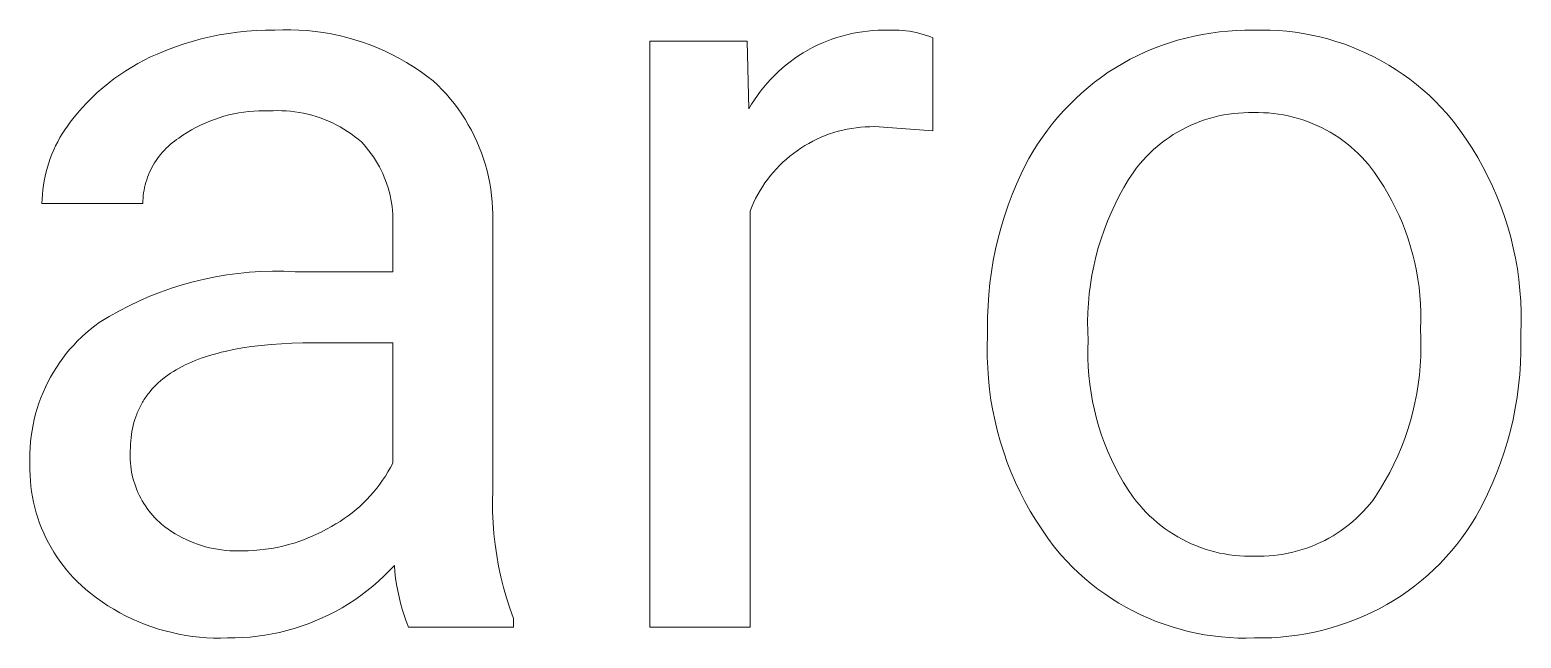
# Model space of a CAD drawing. Header units: millimetres. Extents: x -644 to 2279, y -276 to 1766.
# Drawn here: x 1684.7 to 1737.1, y 1.4 to 22.7 of the extents above; entities that cross this region are included whole.
import ezdxf

# ---------------------------------------------------------------- set-up
doc = ezdxf.new("R2010")
doc.units = ezdxf.units.MM
doc.header["$MEASUREMENT"] = 0
doc.layers.add('Domyślny', color=7, linetype='Continuous', true_color=0x000000)

msp = doc.modelspace()

# ---------------------------------------------------------------- linework, layer by layer
at = {"layer": 'Domyślny', "color": 18, "lineweight": 15, "true_color": 0x000000}
for p, q in [((1691.052, 22.483), (1691.372, 22.548)), ((1691.372, 22.548), (1691.694, 22.602)), ((1691.694, 22.602), (1692.017, 22.646)), ((1692.017, 22.646), (1692.342, 22.679)), ((1692.342, 22.679), (1692.667, 22.702)), ((1692.667, 22.702), (1692.994, 22.713)), ((1692.994, 22.713), (1693.32, 22.714)), ((1693.32, 22.714), (1693.604, 22.725)), ((1693.604, 22.725), (1693.889, 22.726)), ((1693.889, 22.726), (1694.174, 22.718)), ((1694.174, 22.718), (1694.458, 22.699)), ((1694.458, 22.699), (1694.741, 22.67)), ((1694.741, 22.67), (1695.023, 22.632)), ((1695.023, 22.632), (1695.303, 22.584)), ((1695.303, 22.584), (1695.582, 22.526)), ((1695.582, 22.526), (1695.858, 22.458)), ((1713.237, 22.509), (1713.416, 22.556)), ((1713.416, 22.556), (1713.596, 22.597)), ((1713.596, 22.597), (1713.777, 22.632)), ((1713.777, 22.632), (1713.96, 22.661)), ((1713.96, 22.661), (1714.143, 22.683)), ((1714.143, 22.683), (1714.327, 22.7)), ((1714.327, 22.7), (1714.511, 22.71)), ((1714.511, 22.71), (1714.696, 22.714)), ((1714.696, 22.714), (1714.88, 22.711)), ((1714.88, 22.711), (1715.003, 22.716)), ((1715.003, 22.716), (1715.125, 22.716)), ((1715.125, 22.716), (1715.248, 22.712)), ((1715.248, 22.712), (1715.37, 22.703)), ((1715.37, 22.703), (1715.492, 22.691)), ((1715.492, 22.691), (1715.613, 22.675)), ((1715.613, 22.675), (1715.734, 22.655)), ((1715.734, 22.655), (1715.854, 22.63)), ((1715.854, 22.63), (1715.973, 22.602)), ((1715.973, 22.602), (1716.091, 22.569)), ((1716.091, 22.569), (1716.208, 22.533)), ((1716.208, 22.533), (1716.324, 22.493)), ((1725.613, 22.507), (1725.907, 22.566)), ((1725.907, 22.566), (1726.202, 22.615)), ((1726.202, 22.615), (1726.499, 22.654)), ((1726.499, 22.654), (1726.797, 22.684)), ((1726.797, 22.684), (1727.095, 22.703)), ((1727.095, 22.703), (1727.395, 22.713)), ((1727.395, 22.713), (1727.694, 22.712)), ((1727.694, 22.712), (1727.987, 22.718)), ((1727.987, 22.718), (1728.281, 22.714)), ((1728.281, 22.714), (1728.574, 22.699)), ((1728.574, 22.699), (1728.866, 22.675)), ((1728.866, 22.675), (1729.157, 22.641)), ((1729.157, 22.641), (1729.447, 22.597)), ((1729.447, 22.597), (1729.736, 22.543)), ((1729.736, 22.543), (1730.022, 22.48)), ((1689.193, 21.877), (1689.494, 22.004)), ((1689.494, 22.004), (1689.799, 22.12)), ((1689.799, 22.12), (1690.108, 22.226)), ((1690.108, 22.226), (1690.42, 22.322)), ((1690.42, 22.322), (1690.735, 22.408)), ((1690.735, 22.408), (1691.052, 22.483)), ((1695.858, 22.458), (1696.132, 22.381)), ((1696.132, 22.381), (1696.404, 22.294)), ((1696.404, 22.294), (1696.671, 22.198)), ((1696.671, 22.198), (1696.936, 22.093)), ((1696.936, 22.093), (1697.196, 21.978)), ((1706.5, 1.766), (1706.5, 22.332)), ((1706.5, 22.332), (1709.917, 22.332)), ((1709.917, 22.332), (1709.975, 19.957)), ((1711.886, 21.921), (1712.046, 22.014)), ((1712.046, 22.014), (1712.208, 22.102)), ((1712.208, 22.102), (1712.374, 22.184)), ((1712.374, 22.184), (1712.542, 22.261)), ((1712.542, 22.261), (1712.712, 22.332)), ((1712.712, 22.332), (1712.885, 22.397)), ((1712.885, 22.397), (1713.06, 22.456)), ((1713.06, 22.456), (1713.237, 22.509)), ((1716.324, 22.493), (1716.438, 22.449)), ((1716.438, 22.449), (1716.438, 19.178)), ((1723.908, 21.952), (1724.184, 22.068)), ((1724.184, 22.068), (1724.464, 22.175)), ((1724.464, 22.175), (1724.747, 22.272)), ((1724.747, 22.272), (1725.033, 22.36)), ((1725.033, 22.36), (1725.322, 22.438)), ((1725.322, 22.438), (1725.613, 22.507)), ((1730.022, 22.48), (1730.306, 22.406)), ((1730.306, 22.406), (1730.587, 22.323)), ((1730.587, 22.323), (1730.866, 22.231)), ((1730.866, 22.231), (1731.141, 22.129)), ((1731.141, 22.129), (1731.412, 22.018)), ((1731.412, 22.018), (1731.68, 21.898)), ((1688.3, 21.42), (1688.517, 21.545)), ((1688.517, 21.545), (1688.739, 21.663)), ((1688.739, 21.663), (1688.964, 21.774)), ((1688.964, 21.774), (1689.193, 21.877)), ((1697.196, 21.978), (1697.453, 21.855)), ((1697.453, 21.855), (1697.705, 21.722)), ((1697.705, 21.722), (1697.952, 21.581)), ((1697.952, 21.581), (1698.194, 21.431)), ((1711.141, 21.378), (1711.283, 21.497)), ((1711.283, 21.497), (1711.428, 21.61)), ((1711.428, 21.61), (1711.577, 21.719)), ((1711.577, 21.719), (1711.73, 21.823)), ((1711.73, 21.823), (1711.886, 21.921)), ((1722.847, 21.398), (1723.105, 21.55)), ((1723.105, 21.55), (1723.368, 21.693)), ((1723.368, 21.693), (1723.636, 21.827)), ((1723.636, 21.827), (1723.908, 21.952)), ((1731.68, 21.898), (1731.943, 21.769)), ((1731.943, 21.769), (1732.202, 21.631)), ((1732.202, 21.631), (1732.456, 21.484)), ((1732.456, 21.484), (1732.705, 21.329)), ((1687.474, 20.849), (1687.674, 21.002)), ((1687.674, 21.002), (1687.878, 21.148)), ((1687.878, 21.148), (1688.087, 21.288)), ((1688.087, 21.288), (1688.3, 21.42)), ((1698.194, 21.431), (1698.431, 21.273)), ((1698.431, 21.273), (1698.662, 21.107)), ((1698.662, 21.107), (1698.887, 20.933)), ((1710.617, 20.858), (1710.742, 20.994)), ((1710.742, 20.994), (1710.87, 21.127)), ((1710.87, 21.127), (1711.004, 21.255)), ((1711.004, 21.255), (1711.141, 21.378)), ((1722.117, 20.889), (1722.355, 21.067)), ((1722.355, 21.067), (1722.598, 21.237)), ((1722.598, 21.237), (1722.847, 21.398)), ((1732.705, 21.329), (1732.948, 21.165)), ((1732.948, 21.165), (1733.186, 20.993)), ((1733.186, 20.993), (1733.418, 20.813)), ((1686.908, 20.353), (1687.091, 20.525)), ((1687.091, 20.525), (1687.28, 20.69)), ((1687.28, 20.69), (1687.474, 20.849)), ((1698.887, 20.933), (1699.047, 20.782)), ((1699.047, 20.782), (1699.201, 20.626)), ((1699.201, 20.626), (1699.35, 20.465)), ((1699.35, 20.465), (1699.494, 20.299)), ((1710.273, 20.424), (1710.383, 20.572)), ((1710.383, 20.572), (1710.498, 20.717)), ((1710.498, 20.717), (1710.617, 20.858)), ((1721.442, 20.309), (1721.661, 20.51)), ((1721.661, 20.51), (1721.886, 20.703)), ((1721.886, 20.703), (1722.117, 20.889)), ((1733.418, 20.813), (1733.643, 20.626)), ((1733.643, 20.626), (1733.862, 20.431)), ((1733.862, 20.431), (1734.075, 20.228)), ((1686.394, 19.804), (1686.559, 19.992)), ((1686.559, 19.992), (1686.731, 20.176)), ((1686.731, 20.176), (1686.908, 20.353)), ((1699.494, 20.299), (1699.631, 20.128)), ((1699.631, 20.128), (1699.763, 19.952)), ((1699.763, 19.952), (1699.889, 19.772)), ((1709.975, 19.957), (1710.069, 20.116)), ((1710.069, 20.116), (1710.169, 20.271)), ((1710.169, 20.271), (1710.273, 20.424)), ((1721.026, 19.886), (1721.23, 20.101)), ((1721.23, 20.101), (1721.442, 20.309)), ((1734.075, 20.228), (1734.28, 20.019)), ((1734.28, 20.019), (1734.478, 19.802)), ((1686.039, 19.352), (1686.134, 19.483)), ((1686.134, 19.483), (1686.234, 19.609)), ((1686.234, 19.609), (1686.394, 19.804)), ((1690.713, 19.38), (1690.554, 19.3)), ((1690.873, 19.454), (1690.713, 19.38)), ((1691.037, 19.523), (1690.873, 19.454)), ((1691.202, 19.586), (1691.037, 19.523)), ((1691.37, 19.643), (1691.202, 19.586)), ((1691.539, 19.694), (1691.37, 19.643)), ((1691.711, 19.739), (1691.539, 19.694)), ((1691.883, 19.778), (1691.711, 19.739)), ((1692.057, 19.811), (1691.883, 19.778)), ((1692.232, 19.838), (1692.057, 19.811)), ((1692.408, 19.859), (1692.232, 19.838)), ((1692.585, 19.874), (1692.408, 19.859)), ((1692.761, 19.883), (1692.585, 19.874)), ((1692.939, 19.886), (1692.761, 19.883)), ((1693.116, 19.882), (1692.939, 19.886)), ((1693.268, 19.89), (1693.116, 19.882)), ((1693.421, 19.892), (1693.268, 19.89)), ((1693.574, 19.89), (1693.421, 19.892)), ((1693.727, 19.882), (1693.574, 19.89)), ((1693.879, 19.869), (1693.727, 19.882)), ((1694.031, 19.851), (1693.879, 19.869)), ((1694.182, 19.827), (1694.031, 19.851)), ((1694.333, 19.799), (1694.182, 19.827)), ((1694.482, 19.765), (1694.333, 19.799)), ((1694.63, 19.727), (1694.482, 19.765)), ((1694.776, 19.683), (1694.63, 19.727)), ((1694.921, 19.634), (1694.776, 19.683)), ((1695.065, 19.581), (1694.921, 19.634)), ((1695.206, 19.522), (1695.065, 19.581)), ((1695.345, 19.459), (1695.206, 19.522)), ((1695.482, 19.391), (1695.345, 19.459)), ((1695.617, 19.319), (1695.482, 19.391)), ((1699.889, 19.772), (1700.008, 19.588)), ((1700.008, 19.588), (1700.121, 19.399)), ((1700.121, 19.399), (1700.228, 19.207)), ((1720.457, 19.202), (1720.639, 19.437)), ((1720.639, 19.437), (1720.828, 19.665)), ((1720.828, 19.665), (1721.026, 19.886)), ((1725.654, 19.446), (1725.494, 19.378)), ((1725.816, 19.51), (1725.654, 19.446)), ((1725.98, 19.567), (1725.816, 19.51)), ((1726.146, 19.619), (1725.98, 19.567)), ((1726.314, 19.665), (1726.146, 19.619)), ((1726.484, 19.706), (1726.314, 19.665)), ((1726.654, 19.74), (1726.484, 19.706)), ((1726.826, 19.769), (1726.654, 19.74)), ((1726.999, 19.791), (1726.826, 19.769)), ((1727.172, 19.808), (1726.999, 19.791)), ((1727.346, 19.818), (1727.172, 19.808)), ((1727.52, 19.823), (1727.346, 19.818)), ((1727.694, 19.822), (1727.52, 19.823)), ((1727.87, 19.824), (1727.694, 19.822)), ((1728.047, 19.82), (1727.87, 19.824)), ((1728.223, 19.809), (1728.047, 19.82)), ((1728.398, 19.793), (1728.223, 19.809)), ((1728.573, 19.771), (1728.398, 19.793)), ((1728.747, 19.742), (1728.573, 19.771)), ((1728.92, 19.707), (1728.747, 19.742)), ((1729.092, 19.667), (1728.92, 19.707)), ((1729.262, 19.62), (1729.092, 19.667)), ((1729.43, 19.568), (1729.262, 19.62)), ((1729.597, 19.509), (1729.43, 19.568)), ((1729.761, 19.445), (1729.597, 19.509)), ((1729.923, 19.376), (1729.761, 19.445)), ((1734.478, 19.802), (1734.717, 19.507)), ((1734.717, 19.507), (1734.947, 19.204)), ((1685.701, 18.802), (1685.779, 18.944)), ((1685.779, 18.944), (1685.861, 19.083)), ((1685.861, 19.083), (1685.948, 19.219)), ((1685.948, 19.219), (1686.039, 19.352)), ((1689.874, 18.875), (1689.798, 18.82)), ((1689.952, 18.928), (1689.874, 18.875)), ((1690.098, 19.029), (1689.952, 18.928)), ((1690.247, 19.125), (1690.098, 19.029)), ((1690.399, 19.215), (1690.247, 19.125)), ((1690.554, 19.3), (1690.399, 19.215)), ((1695.749, 19.242), (1695.617, 19.319)), ((1695.879, 19.16), (1695.749, 19.242)), ((1696.005, 19.075), (1695.879, 19.16)), ((1696.129, 18.984), (1696.005, 19.075)), ((1696.249, 18.89), (1696.129, 18.984)), ((1696.366, 18.792), (1696.249, 18.89)), ((1700.228, 19.207), (1700.328, 19.012)), ((1700.328, 19.012), (1700.421, 18.813)), ((1712.362, 18.89), (1712.218, 18.819)), ((1712.508, 18.956), (1712.362, 18.89)), ((1712.657, 19.017), (1712.508, 18.956)), ((1712.808, 19.072), (1712.657, 19.017)), ((1712.96, 19.122), (1712.808, 19.072)), ((1713.114, 19.167), (1712.96, 19.122)), ((1713.27, 19.207), (1713.114, 19.167)), ((1713.427, 19.241), (1713.27, 19.207)), ((1713.585, 19.269), (1713.427, 19.241)), ((1713.744, 19.293), (1713.585, 19.269)), ((1713.903, 19.31), (1713.744, 19.293)), ((1714.064, 19.322), (1713.903, 19.31)), ((1714.224, 19.329), (1714.064, 19.322)), ((1714.385, 19.33), (1714.224, 19.329)), ((1714.545, 19.325), (1714.385, 19.33)), ((1714.705, 19.315), (1714.545, 19.325)), ((1716.438, 19.178), (1714.705, 19.315)), ((1720.117, 18.716), (1720.283, 18.962)), ((1720.283, 18.962), (1720.457, 19.202)), ((1724.735, 18.953), (1724.592, 18.853)), ((1724.88, 19.049), (1724.735, 18.953)), ((1725.029, 19.139), (1724.88, 19.049)), ((1725.181, 19.224), (1725.029, 19.139)), ((1725.336, 19.303), (1725.181, 19.224)), ((1725.494, 19.378), (1725.336, 19.303)), ((1730.082, 19.3), (1729.923, 19.376)), ((1730.239, 19.219), (1730.082, 19.3)), ((1730.393, 19.133), (1730.239, 19.219)), ((1730.544, 19.041), (1730.393, 19.133)), ((1730.691, 18.945), (1730.544, 19.041)), ((1730.835, 18.843), (1730.691, 18.945)), ((1734.947, 19.204), (1735.166, 18.894)), ((1735.166, 18.894), (1735.374, 18.576)), ((1685.439, 18.212), (1685.497, 18.363)), ((1685.497, 18.363), (1685.56, 18.511)), ((1685.56, 18.511), (1685.628, 18.658)), ((1685.628, 18.658), (1685.701, 18.802)), ((1689.323, 18.366), (1689.264, 18.292)), ((1689.384, 18.437), (1689.323, 18.366)), ((1689.447, 18.507), (1689.384, 18.437)), ((1689.513, 18.574), (1689.447, 18.507)), ((1689.581, 18.639), (1689.513, 18.574)), ((1689.652, 18.702), (1689.581, 18.639)), ((1689.724, 18.762), (1689.652, 18.702)), ((1689.798, 18.82), (1689.724, 18.762)), ((1696.458, 18.693), (1696.366, 18.792)), ((1696.546, 18.592), (1696.458, 18.693)), ((1696.63, 18.487), (1696.546, 18.592)), ((1696.711, 18.38), (1696.63, 18.487)), ((1696.788, 18.269), (1696.711, 18.38)), ((1700.421, 18.813), (1700.507, 18.611)), ((1700.507, 18.611), (1700.586, 18.406)), ((1700.586, 18.406), (1700.659, 18.199)), ((1711.539, 18.393), (1711.412, 18.293)), ((1711.668, 18.487), (1711.539, 18.393)), ((1711.801, 18.577), (1711.668, 18.487)), ((1711.937, 18.663), (1711.801, 18.577)), ((1712.076, 18.744), (1711.937, 18.663)), ((1712.218, 18.819), (1712.076, 18.744)), ((1719.81, 18.208), (1719.959, 18.464)), ((1719.959, 18.464), (1720.117, 18.716)), ((1724.06, 18.405), (1723.937, 18.282)), ((1724.187, 18.524), (1724.06, 18.405)), ((1724.318, 18.638), (1724.187, 18.524)), ((1724.453, 18.748), (1724.318, 18.638)), ((1724.592, 18.853), (1724.453, 18.748)), ((1730.975, 18.736), (1730.835, 18.843)), ((1731.112, 18.624), (1730.975, 18.736)), ((1731.244, 18.508), (1731.112, 18.624)), ((1731.373, 18.387), (1731.244, 18.508)), ((1731.497, 18.262), (1731.373, 18.387)), ((1735.374, 18.576), (1735.571, 18.251)), ((1685.296, 17.749), (1685.338, 17.905)), ((1685.338, 17.905), (1685.386, 18.059)), ((1685.386, 18.059), (1685.439, 18.212)), ((1688.967, 17.813), (1688.928, 17.727)), ((1689.01, 17.897), (1688.967, 17.813)), ((1689.055, 17.979), (1689.01, 17.897)), ((1689.104, 18.06), (1689.055, 17.979)), ((1689.154, 18.139), (1689.104, 18.06)), ((1689.208, 18.217), (1689.154, 18.139)), ((1689.264, 18.292), (1689.208, 18.217)), ((1696.861, 18.157), (1696.788, 18.269)), ((1696.931, 18.042), (1696.861, 18.157)), ((1696.996, 17.925), (1696.931, 18.042)), ((1697.058, 17.805), (1696.996, 17.925)), ((1700.659, 18.199), (1700.724, 17.989)), ((1700.724, 17.989), (1700.782, 17.777)), ((1710.944, 17.855), (1710.836, 17.735)), ((1711.055, 17.971), (1710.944, 17.855)), ((1711.17, 18.082), (1711.055, 17.971)), ((1711.29, 18.19), (1711.17, 18.082)), ((1711.412, 18.293), (1711.29, 18.19)), ((1719.538, 17.68), (1719.669, 17.946)), ((1719.669, 17.946), (1719.81, 18.208)), ((1723.594, 17.888), (1723.489, 17.749)), ((1723.704, 18.023), (1723.594, 17.888)), ((1723.818, 18.154), (1723.704, 18.023)), ((1723.937, 18.282), (1723.818, 18.154)), ((1731.616, 18.132), (1731.497, 18.262)), ((1731.731, 17.998), (1731.616, 18.132)), ((1731.842, 17.861), (1731.731, 17.998)), ((1731.947, 17.719), (1731.842, 17.861)), ((1735.571, 18.251), (1735.757, 17.92)), ((1735.757, 17.92), (1735.932, 17.583)), ((1685.199, 17.275), (1685.226, 17.434)), ((1685.226, 17.434), (1685.258, 17.592)), ((1685.258, 17.592), (1685.296, 17.749)), ((1688.798, 17.374), (1688.773, 17.283)), ((1688.826, 17.464), (1688.798, 17.374)), ((1688.857, 17.553), (1688.826, 17.464)), ((1688.891, 17.641), (1688.857, 17.553)), ((1688.928, 17.727), (1688.891, 17.641)), ((1697.116, 17.684), (1697.058, 17.805)), ((1697.169, 17.56), (1697.116, 17.684)), ((1697.218, 17.435), (1697.169, 17.56)), ((1697.263, 17.309), (1697.218, 17.435)), ((1697.304, 17.18), (1697.263, 17.309)), ((1700.782, 17.777), (1700.832, 17.564)), ((1700.832, 17.564), (1700.876, 17.349)), ((1700.876, 17.349), (1700.912, 17.132)), ((1710.54, 17.356), (1710.451, 17.222)), ((1710.635, 17.486), (1710.54, 17.356)), ((1710.733, 17.612), (1710.635, 17.486)), ((1710.836, 17.735), (1710.733, 17.612)), ((1719.218, 16.945), (1719.372, 17.315)), ((1719.372, 17.315), (1719.538, 17.68)), ((1723.311, 17.472), (1723.142, 17.19)), ((1723.489, 17.749), (1723.311, 17.472)), ((1732.112, 17.48), (1731.947, 17.719)), ((1732.269, 17.235), (1732.112, 17.48)), ((1735.932, 17.583), (1736.095, 17.24)), ((1685.144, 16.631), (1685.15, 16.793)), ((1685.15, 16.793), (1685.161, 16.954)), ((1685.161, 16.954), (1685.177, 17.114)), ((1685.177, 17.114), (1685.199, 17.275)), ((1688.696, 16.819), (1688.69, 16.725)), ((1688.705, 16.913), (1688.696, 16.819)), ((1688.717, 17.006), (1688.705, 16.913)), ((1688.733, 17.099), (1688.717, 17.006)), ((1688.752, 17.191), (1688.733, 17.099)), ((1688.773, 17.283), (1688.752, 17.191)), ((1697.34, 17.051), (1697.304, 17.18)), ((1697.372, 16.92), (1697.34, 17.051)), ((1697.4, 16.789), (1697.372, 16.92)), ((1697.423, 16.656), (1697.4, 16.789)), ((1700.912, 17.132), (1700.94, 16.914)), ((1700.94, 16.914), (1700.961, 16.696)), ((1710.21, 16.805), (1710.14, 16.661)), ((1710.285, 16.947), (1710.21, 16.805)), ((1710.366, 17.086), (1710.285, 16.947)), ((1710.451, 17.222), (1710.366, 17.086)), ((1719.076, 16.57), (1719.218, 16.945)), ((1722.983, 16.902), (1722.834, 16.609)), ((1723.142, 17.19), (1722.983, 16.902)), ((1732.418, 16.985), (1732.269, 17.235)), ((1732.559, 16.73), (1732.418, 16.985)), ((1736.095, 17.24), (1736.247, 16.891)), ((1736.247, 16.891), (1736.386, 16.538)), ((1688.687, 16.631), (1685.144, 16.631)), ((1688.69, 16.725), (1688.687, 16.631)), ((1697.441, 16.523), (1697.423, 16.656)), ((1697.455, 16.39), (1697.441, 16.523)), ((1697.465, 16.256), (1697.455, 16.39)), ((1697.47, 16.121), (1697.465, 16.256)), ((1700.961, 16.696), (1700.975, 16.477)), ((1700.975, 16.477), (1700.981, 16.257)), ((1700.981, 16.257), (1700.98, 16.037)), ((1710.074, 16.514), (1710.014, 16.365)), ((1710.014, 16.365), (1710.014, 1.766)), ((1710.14, 16.661), (1710.074, 16.514)), ((1718.947, 16.19), (1719.076, 16.57)), ((1722.695, 16.311), (1722.567, 16.008)), ((1722.834, 16.609), (1722.695, 16.311)), ((1732.69, 16.47), (1732.559, 16.73)), ((1732.813, 16.207), (1732.69, 16.47)), ((1736.386, 16.538), (1736.514, 16.18)), ((1697.466, 15.853), (1697.47, 15.987)), ((1697.466, 14.237), (1697.466, 15.853)), ((1697.47, 15.987), (1697.47, 16.121)), ((1700.98, 16.037), (1700.98, 6.577)), ((1718.726, 15.419), (1718.83, 15.806)), ((1718.83, 15.806), (1718.947, 16.19)), ((1722.567, 16.008), (1722.449, 15.701)), ((1732.928, 15.939), (1732.813, 16.207)), ((1733.033, 15.668), (1732.928, 15.939)), ((1736.514, 16.18), (1736.629, 15.818)), ((1736.629, 15.818), (1736.732, 15.452)), ((1718.634, 15.028), (1718.726, 15.419)), ((1722.342, 15.39), (1722.245, 15.075)), ((1722.449, 15.701), (1722.342, 15.39)), ((1733.129, 15.393), (1733.033, 15.668)), ((1733.216, 15.115), (1733.129, 15.393)), ((1736.732, 15.452), (1736.822, 15.083)), ((1718.556, 14.635), (1718.634, 15.028)), ((1722.16, 14.758), (1722.085, 14.437)), ((1722.245, 15.075), (1722.16, 14.758)), ((1733.294, 14.835), (1733.216, 15.115)), ((1733.362, 14.552), (1733.294, 14.835)), ((1736.822, 15.083), (1736.9, 14.711)), ((1736.9, 14.711), (1736.965, 14.337)), ((1691.639, 14.126), (1692.037, 14.179)), ((1692.037, 14.179), (1692.436, 14.218)), ((1692.436, 14.218), (1692.837, 14.244)), ((1692.837, 14.244), (1693.238, 14.255)), ((1693.238, 14.255), (1693.639, 14.253)), ((1693.639, 14.253), (1694.04, 14.237)), ((1694.04, 14.237), (1697.466, 14.237)), ((1718.438, 13.841), (1718.491, 14.239)), ((1718.491, 14.239), (1718.556, 14.635)), ((1722.085, 14.437), (1722.022, 14.115)), ((1733.421, 14.267), (1733.362, 14.552)), ((1733.47, 13.98), (1733.421, 14.267)), ((1736.965, 14.337), (1737.018, 13.961)), ((1689.312, 13.524), (1689.691, 13.658)), ((1689.691, 13.658), (1690.073, 13.778)), ((1690.073, 13.778), (1690.46, 13.885)), ((1690.46, 13.885), (1690.85, 13.979)), ((1690.85, 13.979), (1691.243, 14.059)), ((1691.243, 14.059), (1691.639, 14.126)), ((1718.399, 13.442), (1718.438, 13.841)), ((1721.969, 13.79), (1721.928, 13.463)), ((1722.022, 14.115), (1721.969, 13.79)), ((1733.51, 13.692), (1733.47, 13.98)), ((1733.54, 13.403), (1733.51, 13.692)), ((1737.018, 13.961), (1737.057, 13.583)), ((1688.208, 13.046), (1688.57, 13.218)), ((1688.57, 13.218), (1688.939, 13.377)), ((1688.939, 13.377), (1689.312, 13.524)), ((1718.373, 13.042), (1718.399, 13.442)), ((1721.899, 13.136), (1721.88, 12.807)), ((1721.928, 13.463), (1721.899, 13.136)), ((1733.56, 13.112), (1733.54, 13.403)), ((1733.571, 12.822), (1733.56, 13.112)), ((1737.057, 13.583), (1737.084, 13.204)), ((1737.084, 13.204), (1737.098, 12.824)), ((1687.159, 12.456), (1687.502, 12.664)), ((1687.502, 12.664), (1687.852, 12.861)), ((1687.852, 12.861), (1688.208, 13.046)), ((1718.36, 12.641), (1718.373, 13.042)), ((1718.36, 12.24), (1718.36, 12.641)), ((1721.88, 12.807), (1721.873, 12.479)), ((1733.572, 12.531), (1733.571, 12.822)), ((1737.098, 12.824), (1737.098, 12.444)), ((1686.543, 11.95), (1686.691, 12.084)), ((1686.691, 12.084), (1686.842, 12.214)), ((1686.842, 12.214), (1686.999, 12.337)), ((1686.999, 12.337), (1687.159, 12.456)), ((1718.36, 11.996), (1718.36, 12.24)), ((1721.873, 12.479), (1721.877, 12.15)), ((1721.877, 12.15), (1721.893, 11.821)), ((1733.563, 12.24), (1733.572, 12.531)), ((1733.577, 11.914), (1733.563, 12.24)), ((1737.098, 12.444), (1737.086, 12.064)), ((1737.086, 12.064), (1737.086, 11.821)), ((1686.13, 11.518), (1686.263, 11.667)), ((1686.263, 11.667), (1686.4, 11.811)), ((1686.4, 11.811), (1686.543, 11.95)), ((1692.188, 11.564), (1691.879, 11.508)), ((1692.511, 11.612), (1692.188, 11.564)), ((1692.846, 11.653), (1692.511, 11.612)), ((1693.193, 11.686), (1692.846, 11.653)), ((1693.554, 11.712), (1693.193, 11.686)), ((1693.927, 11.73), (1693.554, 11.712)), ((1694.313, 11.742), (1693.927, 11.73)), ((1694.712, 11.745), (1694.313, 11.742)), ((1697.466, 11.745), (1694.712, 11.745)), ((1697.466, 7.521), (1697.466, 11.745)), ((1718.348, 11.619), (1718.36, 11.996)), ((1718.348, 11.241), (1718.348, 11.619)), ((1721.893, 11.821), (1721.883, 11.515)), ((1733.571, 11.261), (1733.579, 11.587)), ((1733.579, 11.587), (1733.577, 11.914)), ((1737.086, 11.821), (1737.086, 11.424)), ((1685.652, 10.881), (1685.763, 11.046)), ((1685.763, 11.046), (1685.88, 11.208)), ((1685.88, 11.208), (1686.002, 11.365)), ((1686.002, 11.365), (1686.13, 11.518)), ((1690.289, 11.019), (1690.177, 10.967)), ((1690.404, 11.07), (1690.289, 11.019)), ((1690.522, 11.119), (1690.404, 11.07)), ((1690.643, 11.167), (1690.522, 11.119)), ((1690.768, 11.212), (1690.643, 11.167)), ((1690.896, 11.255), (1690.768, 11.212)), ((1691.027, 11.297), (1690.896, 11.255)), ((1691.161, 11.337), (1691.027, 11.297)), ((1691.298, 11.375), (1691.161, 11.337)), ((1691.438, 11.411), (1691.298, 11.375)), ((1691.582, 11.445), (1691.438, 11.411)), ((1691.879, 11.508), (1691.582, 11.445)), ((1718.361, 10.864), (1718.348, 11.241)), ((1721.883, 11.515), (1721.884, 11.209)), ((1721.884, 11.209), (1721.895, 10.903)), ((1733.552, 10.935), (1733.571, 11.261)), ((1737.073, 11.026), (1737.047, 10.63)), ((1737.086, 11.424), (1737.073, 11.026)), ((1685.353, 10.363), (1685.447, 10.539)), ((1685.447, 10.539), (1685.547, 10.711)), ((1685.547, 10.711), (1685.652, 10.881)), ((1689.395, 10.478), (1689.312, 10.409)), ((1689.482, 10.546), (1689.395, 10.478)), ((1689.572, 10.612), (1689.482, 10.546)), ((1689.665, 10.675), (1689.572, 10.612)), ((1689.761, 10.737), (1689.665, 10.675)), ((1689.86, 10.797), (1689.761, 10.737)), ((1689.962, 10.856), (1689.86, 10.797)), ((1690.068, 10.912), (1689.962, 10.856)), ((1690.177, 10.967), (1690.068, 10.912)), ((1718.387, 10.487), (1718.361, 10.864)), ((1718.426, 10.111), (1718.387, 10.487)), ((1721.895, 10.903), (1721.917, 10.598)), ((1721.917, 10.598), (1721.949, 10.294)), ((1733.481, 10.286), (1733.522, 10.61)), ((1733.522, 10.61), (1733.552, 10.935)), ((1737.047, 10.63), (1737.008, 10.234)), ((1685.11, 9.817), (1685.185, 10.001)), ((1685.185, 10.001), (1685.266, 10.183)), ((1685.266, 10.183), (1685.353, 10.363)), ((1688.878, 9.954), (1688.847, 9.913)), ((1688.909, 9.995), (1688.878, 9.954)), ((1688.942, 10.035), (1688.909, 9.995)), ((1689.01, 10.113), (1688.942, 10.035)), ((1689.081, 10.19), (1689.01, 10.113)), ((1689.155, 10.265), (1689.081, 10.19)), ((1689.232, 10.338), (1689.155, 10.265)), ((1689.312, 10.409), (1689.232, 10.338)), ((1718.478, 9.737), (1718.426, 10.111)), ((1721.949, 10.294), (1721.992, 9.99)), ((1721.992, 9.99), (1722.046, 9.689)), ((1733.365, 9.644), (1733.428, 9.964)), ((1733.428, 9.964), (1733.481, 10.286)), ((1737.008, 10.234), (1736.956, 9.84)), ((1684.923, 9.249), (1684.979, 9.44)), ((1684.979, 9.44), (1685.041, 9.63)), ((1685.041, 9.63), (1685.11, 9.817)), ((1688.557, 9.433), (1688.535, 9.387)), ((1688.579, 9.479), (1688.557, 9.433)), ((1688.602, 9.525), (1688.579, 9.479)), ((1688.626, 9.57), (1688.602, 9.525)), ((1688.651, 9.614), (1688.626, 9.57)), ((1688.677, 9.658), (1688.651, 9.614)), ((1688.703, 9.702), (1688.677, 9.658)), ((1688.73, 9.745), (1688.703, 9.702)), ((1688.758, 9.788), (1688.73, 9.745)), ((1688.787, 9.83), (1688.758, 9.788)), ((1688.816, 9.872), (1688.787, 9.83)), ((1688.847, 9.913), (1688.816, 9.872)), ((1718.542, 9.365), (1718.478, 9.737)), ((1722.046, 9.689), (1722.109, 9.39)), ((1733.292, 9.326), (1733.365, 9.644)), ((1736.891, 9.448), (1736.813, 9.058)), ((1736.956, 9.84), (1736.891, 9.448)), ((1684.832, 8.861), (1684.875, 9.055)), ((1684.875, 9.055), (1684.923, 9.249)), ((1688.376, 8.948), (1688.35, 8.846)), ((1688.406, 9.049), (1688.376, 8.948)), ((1688.439, 9.148), (1688.406, 9.049)), ((1688.475, 9.245), (1688.439, 9.148)), ((1688.494, 9.292), (1688.475, 9.245)), ((1688.514, 9.34), (1688.494, 9.292)), ((1688.535, 9.387), (1688.514, 9.34)), ((1718.619, 8.995), (1718.542, 9.365)), ((1718.708, 8.628), (1718.619, 8.995)), ((1722.109, 9.39), (1722.184, 9.093)), ((1722.184, 9.093), (1722.268, 8.799)), ((1733.112, 8.698), (1733.207, 9.011)), ((1733.207, 9.011), (1733.292, 9.326)), ((1736.813, 9.058), (1736.723, 8.671)), ((1684.746, 8.269), (1684.768, 8.467)), ((1684.768, 8.467), (1684.797, 8.664)), ((1684.797, 8.664), (1684.832, 8.861)), ((1688.274, 8.417), (1688.263, 8.305)), ((1688.288, 8.527), (1688.274, 8.417)), ((1688.306, 8.635), (1688.288, 8.527)), ((1688.326, 8.741), (1688.306, 8.635)), ((1688.35, 8.846), (1688.326, 8.741)), ((1718.809, 8.264), (1718.708, 8.628)), ((1722.268, 8.799), (1722.363, 8.507)), ((1722.363, 8.507), (1722.468, 8.22)), ((1732.891, 8.084), (1733.007, 8.39)), ((1733.007, 8.39), (1733.112, 8.698)), ((1736.723, 8.671), (1736.62, 8.287)), ((1684.721, 7.672), (1684.722, 7.871)), ((1684.722, 7.871), (1684.73, 8.07)), ((1684.73, 8.07), (1684.746, 8.269)), ((1688.249, 7.959), (1688.245, 7.852)), ((1688.251, 8.076), (1688.249, 7.959)), ((1688.255, 8.192), (1688.251, 8.076)), ((1688.263, 8.305), (1688.255, 8.192)), ((1718.923, 7.904), (1718.809, 8.264)), ((1719.049, 7.548), (1718.923, 7.904)), ((1722.468, 8.22), (1722.582, 7.936)), ((1722.582, 7.936), (1722.707, 7.656)), ((1732.765, 7.783), (1732.891, 8.084)), ((1736.504, 7.906), (1736.376, 7.53)), ((1736.62, 8.287), (1736.504, 7.906)), ((1684.726, 7.472), (1684.721, 7.672)), ((1684.724, 7.282), (1684.726, 7.472)), ((1688.245, 7.852), (1688.244, 7.744)), ((1688.244, 7.744), (1688.248, 7.637)), ((1688.248, 7.637), (1688.254, 7.529)), ((1688.254, 7.529), (1688.265, 7.422)), ((1688.265, 7.422), (1688.279, 7.315)), ((1697.299, 7.215), (1697.385, 7.367)), ((1697.385, 7.367), (1697.466, 7.521)), ((1719.187, 7.196), (1719.049, 7.548)), ((1722.707, 7.656), (1722.841, 7.381)), ((1722.841, 7.381), (1722.984, 7.111)), ((1732.482, 7.195), (1732.629, 7.487)), ((1732.629, 7.487), (1732.765, 7.783)), ((1736.376, 7.53), (1736.235, 7.158)), ((1684.73, 7.092), (1684.724, 7.282)), ((1684.741, 6.902), (1684.73, 7.092)), ((1684.759, 6.713), (1684.741, 6.902)), ((1688.279, 7.315), (1688.297, 7.209)), ((1688.297, 7.209), (1688.318, 7.104)), ((1688.318, 7.104), (1688.343, 6.999)), ((1688.343, 6.999), (1688.371, 6.895)), ((1688.371, 6.895), (1688.403, 6.793)), ((1697.01, 6.779), (1697.111, 6.921)), ((1697.111, 6.921), (1697.208, 7.067)), ((1697.208, 7.067), (1697.299, 7.215)), ((1719.337, 6.849), (1719.187, 7.196)), ((1719.499, 6.508), (1719.337, 6.849)), ((1722.984, 7.111), (1723.137, 6.845)), ((1723.137, 6.845), (1723.299, 6.586)), ((1732.161, 6.627), (1732.327, 6.908)), ((1732.327, 6.908), (1732.482, 7.195)), ((1736.235, 7.158), (1736.083, 6.791)), ((1684.784, 6.525), (1684.759, 6.713)), ((1684.815, 6.337), (1684.784, 6.525)), ((1684.852, 6.151), (1684.815, 6.337)), ((1688.403, 6.793), (1688.438, 6.691)), ((1688.438, 6.691), (1688.477, 6.591)), ((1688.477, 6.591), (1688.519, 6.492)), ((1688.519, 6.492), (1688.565, 6.394)), ((1688.565, 6.394), (1688.614, 6.298)), ((1688.614, 6.298), (1688.666, 6.204)), ((1696.56, 6.247), (1696.679, 6.375)), ((1696.679, 6.375), (1696.794, 6.506)), ((1696.794, 6.506), (1696.905, 6.641)), ((1696.905, 6.641), (1697.01, 6.779)), ((1700.98, 6.577), (1700.971, 6.194)), ((1719.672, 6.172), (1719.499, 6.508)), ((1723.299, 6.586), (1723.47, 6.332)), ((1723.47, 6.332), (1723.577, 6.192)), ((1731.884, 6.215), (1731.986, 6.351)), ((1731.986, 6.351), (1732.161, 6.627)), ((1735.918, 6.429), (1735.79, 6.163)), ((1736.083, 6.791), (1735.918, 6.429)), ((1684.896, 5.965), (1684.852, 6.151)), ((1684.946, 5.782), (1684.896, 5.965)), ((1685.002, 5.6), (1684.946, 5.782)), ((1688.666, 6.204), (1688.721, 6.112)), ((1688.721, 6.112), (1688.779, 6.022)), ((1688.779, 6.022), (1688.841, 5.933)), ((1688.841, 5.933), (1688.905, 5.847)), ((1688.905, 5.847), (1688.972, 5.763)), ((1688.972, 5.763), (1689.042, 5.681)), ((1695.904, 5.675), (1696.043, 5.781)), ((1696.043, 5.781), (1696.178, 5.891)), ((1696.178, 5.891), (1696.309, 6.005)), ((1696.309, 6.005), (1696.437, 6.124)), ((1696.437, 6.124), (1696.56, 6.247)), ((1700.971, 6.194), (1700.974, 5.811)), ((1700.974, 5.811), (1700.991, 5.429)), ((1719.856, 5.842), (1719.672, 6.172)), ((1720.052, 5.519), (1719.856, 5.842)), ((1723.577, 6.192), (1723.688, 6.056)), ((1723.688, 6.056), (1723.805, 5.923)), ((1723.805, 5.923), (1723.925, 5.795)), ((1723.925, 5.795), (1724.05, 5.671)), ((1731.433, 5.706), (1731.553, 5.827)), ((1731.553, 5.827), (1731.668, 5.953)), ((1731.668, 5.953), (1731.778, 6.082)), ((1731.778, 6.082), (1731.884, 6.215)), ((1735.652, 5.901), (1735.506, 5.644)), ((1735.79, 6.163), (1735.652, 5.901)), ((1685.064, 5.421), (1685.002, 5.6)), ((1685.133, 5.243), (1685.064, 5.421)), ((1685.207, 5.068), (1685.133, 5.243)), ((1689.042, 5.681), (1689.115, 5.602)), ((1689.115, 5.602), (1689.191, 5.525)), ((1689.191, 5.525), (1689.269, 5.451)), ((1689.269, 5.451), (1689.349, 5.38)), ((1689.349, 5.38), (1689.463, 5.29)), ((1689.463, 5.29), (1689.581, 5.205)), ((1695.137, 5.2), (1695.315, 5.302)), ((1695.315, 5.302), (1695.467, 5.388)), ((1695.467, 5.388), (1695.616, 5.479)), ((1695.616, 5.479), (1695.761, 5.575)), ((1695.761, 5.575), (1695.904, 5.675)), ((1700.991, 5.429), (1701.02, 5.047)), ((1720.258, 5.203), (1720.052, 5.519)), ((1724.05, 5.671), (1724.18, 5.552)), ((1724.18, 5.552), (1724.313, 5.437)), ((1724.313, 5.437), (1724.45, 5.327)), ((1724.45, 5.327), (1724.591, 5.221)), ((1730.78, 5.162), (1730.918, 5.262)), ((1730.918, 5.262), (1731.052, 5.366)), ((1731.052, 5.366), (1731.183, 5.475)), ((1731.183, 5.475), (1731.31, 5.588)), ((1731.31, 5.588), (1731.433, 5.706)), ((1735.351, 5.392), (1735.187, 5.146)), ((1735.506, 5.644), (1735.351, 5.392)), ((1685.287, 4.896), (1685.207, 5.068)), ((1685.374, 4.726), (1685.287, 4.896)), ((1685.466, 4.56), (1685.374, 4.726)), ((1689.581, 5.205), (1689.701, 5.124)), ((1689.701, 5.124), (1689.824, 5.047)), ((1689.824, 5.047), (1689.95, 4.974)), ((1689.95, 4.974), (1690.078, 4.905)), ((1690.078, 4.905), (1690.208, 4.841)), ((1690.208, 4.841), (1690.34, 4.782)), ((1690.34, 4.782), (1690.475, 4.727)), ((1690.475, 4.727), (1690.611, 4.677)), ((1693.806, 4.662), (1694.003, 4.72)), ((1694.003, 4.72), (1694.199, 4.784)), ((1694.199, 4.784), (1694.392, 4.854)), ((1694.392, 4.854), (1694.582, 4.931)), ((1694.582, 4.931), (1694.77, 5.015)), ((1694.77, 5.015), (1694.955, 5.104)), ((1694.955, 5.104), (1695.137, 5.2)), ((1701.02, 5.047), (1701.062, 4.666)), ((1720.475, 4.893), (1720.258, 5.203)), ((1720.702, 4.591), (1720.475, 4.893)), ((1724.591, 5.221), (1724.736, 5.12)), ((1724.736, 5.12), (1724.884, 5.025)), ((1724.884, 5.025), (1725.035, 4.935)), ((1725.035, 4.935), (1725.189, 4.85)), ((1725.189, 4.85), (1725.346, 4.77)), ((1725.346, 4.77), (1725.506, 4.696)), ((1729.889, 4.666), (1730.044, 4.736)), ((1730.044, 4.736), (1730.197, 4.812)), ((1730.197, 4.812), (1730.347, 4.892)), ((1730.347, 4.892), (1730.494, 4.977)), ((1730.494, 4.977), (1730.639, 5.067)), ((1730.639, 5.067), (1730.78, 5.162)), ((1735.015, 4.905), (1734.835, 4.67)), ((1735.187, 5.146), (1735.015, 4.905)), ((1685.563, 4.397), (1685.466, 4.56)), ((1685.666, 4.237), (1685.563, 4.397)), ((1685.774, 4.081), (1685.666, 4.237)), ((1690.611, 4.677), (1690.749, 4.631)), ((1690.749, 4.631), (1690.888, 4.591)), ((1690.888, 4.591), (1691.029, 4.555)), ((1691.029, 4.555), (1691.171, 4.524)), ((1691.171, 4.524), (1691.313, 4.498)), ((1691.313, 4.498), (1691.457, 4.477)), ((1691.457, 4.477), (1691.601, 4.46)), ((1691.601, 4.46), (1691.746, 4.449)), ((1691.746, 4.449), (1691.891, 4.443)), ((1691.891, 4.443), (1692.036, 4.442)), ((1692.036, 4.442), (1692.181, 4.446)), ((1692.181, 4.446), (1692.387, 4.449)), ((1692.387, 4.449), (1692.592, 4.459)), ((1692.592, 4.459), (1692.797, 4.476)), ((1692.797, 4.476), (1693.001, 4.499)), ((1693.001, 4.499), (1693.204, 4.53)), ((1693.204, 4.53), (1693.406, 4.567)), ((1693.406, 4.567), (1693.607, 4.611)), ((1693.607, 4.611), (1693.806, 4.662)), ((1701.062, 4.666), (1701.117, 4.287)), ((1701.117, 4.287), (1701.185, 3.91)), ((1720.939, 4.298), (1720.702, 4.591)), ((1721.138, 4.081), (1720.939, 4.298)), ((1725.506, 4.696), (1725.668, 4.627)), ((1725.668, 4.627), (1725.832, 4.564)), ((1725.832, 4.564), (1725.998, 4.506)), ((1725.998, 4.506), (1726.167, 4.455)), ((1726.167, 4.455), (1726.337, 4.409)), ((1726.337, 4.409), (1726.508, 4.369)), ((1726.508, 4.369), (1726.681, 4.335)), ((1726.681, 4.335), (1726.855, 4.307)), ((1726.855, 4.307), (1727.03, 4.286)), ((1727.03, 4.286), (1727.205, 4.27)), ((1727.205, 4.27), (1727.381, 4.26)), ((1727.381, 4.26), (1727.557, 4.256)), ((1727.557, 4.256), (1727.733, 4.259)), ((1727.733, 4.259), (1727.903, 4.256)), ((1727.903, 4.256), (1728.073, 4.259)), ((1728.073, 4.259), (1728.243, 4.268)), ((1728.243, 4.268), (1728.413, 4.282)), ((1728.413, 4.282), (1728.582, 4.303)), ((1728.582, 4.303), (1728.75, 4.329)), ((1728.75, 4.329), (1728.917, 4.36)), ((1728.917, 4.36), (1729.083, 4.397)), ((1729.083, 4.397), (1729.248, 4.44)), ((1729.248, 4.44), (1729.411, 4.489)), ((1729.411, 4.489), (1729.572, 4.543)), ((1729.572, 4.543), (1729.732, 4.602)), ((1729.732, 4.602), (1729.889, 4.666)), ((1734.451, 4.22), (1734.248, 4.005)), ((1734.647, 4.442), (1734.451, 4.22)), ((1734.835, 4.67), (1734.647, 4.442)), ((1685.888, 3.928), (1685.774, 4.081)), ((1686.007, 3.78), (1685.888, 3.928)), ((1686.13, 3.635), (1686.007, 3.78)), ((1697.344, 3.739), (1697.156, 3.554)), ((1697.525, 3.93), (1697.344, 3.739)), ((1697.543, 3.708), (1697.525, 3.93)), ((1697.569, 3.487), (1697.543, 3.708)), ((1701.185, 3.91), (1701.265, 3.536)), ((1721.343, 3.871), (1721.138, 4.081)), ((1721.556, 3.669), (1721.343, 3.871)), ((1721.775, 3.473), (1721.556, 3.669)), ((1734.038, 3.797), (1733.821, 3.597)), ((1734.248, 4.005), (1734.038, 3.797)), ((1686.259, 3.495), (1686.13, 3.635)), ((1686.392, 3.36), (1686.259, 3.495)), ((1686.53, 3.229), (1686.392, 3.36)), ((1686.672, 3.102), (1686.53, 3.229)), ((1696.764, 3.204), (1696.559, 3.039)), ((1696.963, 3.376), (1696.764, 3.204)), ((1697.156, 3.554), (1696.963, 3.376)), ((1697.601, 3.266), (1697.569, 3.487)), ((1697.641, 3.047), (1697.601, 3.266)), ((1701.265, 3.536), (1701.358, 3.164)), ((1701.358, 3.164), (1701.463, 2.796)), ((1722.001, 3.286), (1721.775, 3.473)), ((1722.233, 3.106), (1722.001, 3.286)), ((1733.366, 3.218), (1733.129, 3.041)), ((1733.596, 3.404), (1733.366, 3.218)), ((1733.821, 3.597), (1733.596, 3.404)), ((1686.863, 2.947), (1686.672, 3.102)), ((1687.058, 2.798), (1686.863, 2.947)), ((1687.258, 2.656), (1687.058, 2.798)), ((1687.463, 2.521), (1687.258, 2.656)), ((1696.133, 2.73), (1695.912, 2.586)), ((1696.348, 2.881), (1696.133, 2.73)), ((1696.559, 3.039), (1696.348, 2.881)), ((1697.687, 2.83), (1697.641, 3.047)), ((1697.741, 2.613), (1697.687, 2.83)), ((1701.463, 2.796), (1701.58, 2.431)), ((1722.471, 2.934), (1722.233, 3.106)), ((1722.715, 2.77), (1722.471, 2.934)), ((1722.964, 2.614), (1722.715, 2.77)), ((1732.638, 2.711), (1732.377, 2.559)), ((1732.887, 2.872), (1732.638, 2.711)), ((1733.129, 3.041), (1732.887, 2.872)), ((1687.672, 2.393), (1687.463, 2.521)), ((1687.886, 2.272), (1687.672, 2.393)), ((1688.104, 2.158), (1687.886, 2.272)), ((1688.325, 2.051), (1688.104, 2.158)), ((1695.224, 2.201), (1694.986, 2.089)), ((1695.458, 2.322), (1695.224, 2.201)), ((1695.687, 2.45), (1695.458, 2.322)), ((1695.912, 2.586), (1695.687, 2.45)), ((1697.801, 2.399), (1697.741, 2.613)), ((1697.867, 2.187), (1697.801, 2.399)), ((1697.941, 1.977), (1697.867, 2.187)), ((1701.58, 2.431), (1701.71, 2.071)), ((1723.219, 2.468), (1722.964, 2.614)), ((1723.478, 2.329), (1723.219, 2.468)), ((1723.742, 2.2), (1723.478, 2.329)), ((1724.009, 2.08), (1723.742, 2.2)), ((1731.563, 2.155), (1731.284, 2.039)), ((1731.839, 2.281), (1731.563, 2.155)), ((1732.11, 2.415), (1731.839, 2.281)), ((1732.377, 2.559), (1732.11, 2.415)), ((1688.55, 1.953), (1688.325, 2.051)), ((1688.777, 1.861), (1688.55, 1.953)), ((1689.008, 1.778), (1688.777, 1.861)), ((1689.242, 1.702), (1689.008, 1.778)), ((1689.478, 1.634), (1689.242, 1.702)), ((1689.716, 1.574), (1689.478, 1.634)), ((1689.956, 1.522), (1689.716, 1.574)), ((1693.493, 1.585), (1693.235, 1.531)), ((1693.748, 1.648), (1693.493, 1.585)), ((1694.001, 1.719), (1693.748, 1.648)), ((1694.252, 1.799), (1694.001, 1.719)), ((1694.5, 1.887), (1694.252, 1.799)), ((1694.745, 1.984), (1694.5, 1.887)), ((1694.986, 2.089), (1694.745, 1.984)), ((1698.021, 1.769), (1697.941, 1.977)), ((1701.71, 1.769), (1698.021, 1.769)), ((1701.71, 2.071), (1701.71, 1.769)), ((1710.014, 1.766), (1706.5, 1.766)), ((1724.281, 1.969), (1724.009, 2.08)), ((1724.557, 1.867), (1724.281, 1.969)), ((1724.836, 1.775), (1724.557, 1.867)), ((1725.117, 1.692), (1724.836, 1.775)), ((1725.402, 1.619), (1725.117, 1.692)), ((1725.689, 1.555), (1725.402, 1.619)), ((1729.837, 1.597), (1729.541, 1.537)), ((1730.132, 1.666), (1729.837, 1.597)), ((1730.425, 1.745), (1730.132, 1.666)), ((1730.714, 1.833), (1730.425, 1.745)), ((1731.001, 1.931), (1730.714, 1.833)), ((1731.284, 2.039), (1731.001, 1.931)), ((1690.197, 1.479), (1689.956, 1.522)), ((1690.44, 1.443), (1690.197, 1.479)), ((1690.684, 1.416), (1690.44, 1.443)), ((1690.929, 1.397), (1690.684, 1.416)), ((1691.174, 1.386), (1690.929, 1.397)), ((1691.42, 1.384), (1691.174, 1.386)), ((1691.665, 1.389), (1691.42, 1.384)), ((1691.928, 1.391), (1691.665, 1.389)), ((1692.191, 1.401), (1691.928, 1.391)), ((1692.454, 1.421), (1692.191, 1.401)), ((1692.715, 1.449), (1692.454, 1.421)), ((1692.976, 1.485), (1692.715, 1.449)), ((1693.235, 1.531), (1692.976, 1.485)), ((1725.977, 1.502), (1725.689, 1.555)), ((1726.268, 1.458), (1725.977, 1.502)), ((1726.56, 1.424), (1726.268, 1.458)), ((1726.852, 1.4), (1726.56, 1.424)), ((1727.146, 1.386), (1726.852, 1.4)), ((1727.439, 1.382), (1727.146, 1.386)), ((1727.733, 1.387), (1727.439, 1.382)), ((1728.036, 1.388), (1727.733, 1.387)), ((1728.338, 1.398), (1728.036, 1.388)), ((1728.64, 1.418), (1728.338, 1.398)), ((1728.942, 1.448), (1728.64, 1.418)), ((1729.242, 1.488), (1728.942, 1.448)), ((1729.541, 1.537), (1729.242, 1.488))]:
    msp.add_line(p, q, dxfattribs=at)

doc.saveas('drawing.dxf')
